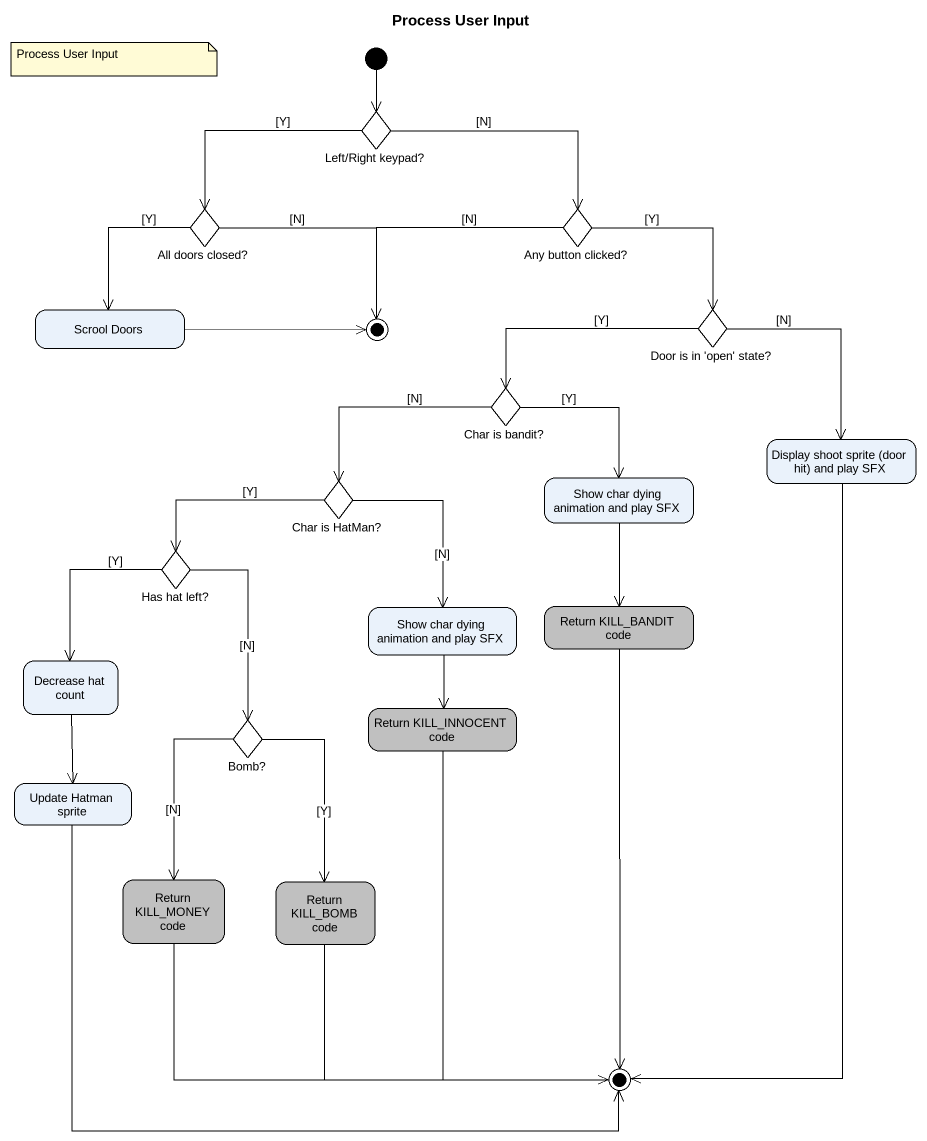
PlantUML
@startuml
title Process User Input
hide empty description
state "Left/Right keypad?" as Left_Right_keypad <<choice>>
state "All doors closed?" as All_doors_closed <<choice>>
state "Any button clicked?" as Any_button_clicked <<choice>>
state "Scrool Doors" as Scrool_Doors
state final1 <<end>>
state "Door is in 'open' state?" as Door_is_in_open_state <<choice>>
state "Char is bandit?" as Char_is_bandit <<choice>>
state "Display shoot sprite (door hit) and play SFX" as Display_shoot_sprite_door
state "Char is HatMan?" as Char_is_HatMan <<choice>>
state "Show char dying animation and play SFX" as Show_char_dying_animation
state "Has hat left?" as Has_hat_left <<choice>>
state "Show char dying animation and play SFX" as Show_char_dying_animation_2
state "Return KILL_BANDIT code" as Return_KILL_BANDIT_code #C0C0C0
state "Decrease hat count" as Decrease_hat_count
state "Bomb?" as Bomb <<choice>>
state "Return KILL_INNOCENT code" as Return_KILL_INNOCENT_code #C0C0C0
state "Update Hatman sprite" as Update_Hatman_sprite
state "Return KILL_MONEY code" as Return_KILL_MONEY_code #C0C0C0
state "Return KILL_BOMB code" as Return_KILL_BOMB_code #C0C0C0
state final2 <<end>>
[*] --> Left_Right_keypad
Left_Right_keypad -left-> All_doors_closed : [Y]
Left_Right_keypad -right-> Any_button_clicked : [N]
All_doors_closed --> Scrool_Doors : [Y]
All_doors_closed -right-> final1 : [N]
Any_button_clicked -left-> final1 : [N]
Any_button_clicked --> Door_is_in_open_state : [Y]
Scrool_Doors -right-> final1
Door_is_in_open_state -left-> Char_is_bandit : [Y]
Door_is_in_open_state --> Display_shoot_sprite_door : [N]
Char_is_bandit -left-> Char_is_HatMan : [N]
Char_is_bandit --> Show_char_dying_animation : [Y]
Display_shoot_sprite_door --> final2
Char_is_HatMan -left-> Has_hat_left : [Y]
Char_is_HatMan --> Show_char_dying_animation_2 : [N]
Show_char_dying_animation --> Return_KILL_BANDIT_code
Has_hat_left --> Decrease_hat_count : [Y]
Has_hat_left --> Bomb : [N]
Show_char_dying_animation_2 --> Return_KILL_INNOCENT_code
Return_KILL_BANDIT_code --> final2
Decrease_hat_count --> Update_Hatman_sprite
Bomb --> Return_KILL_MONEY_code : [N]
Bomb --> Return_KILL_BOMB_code : [Y]
Return_KILL_INNOCENT_code --> final2
Update_Hatman_sprite -right-> final2
Return_KILL_MONEY_code -right-> final2
Return_KILL_BOMB_code -right-> final2
note as N1
  Process User Input
end note
@enduml
